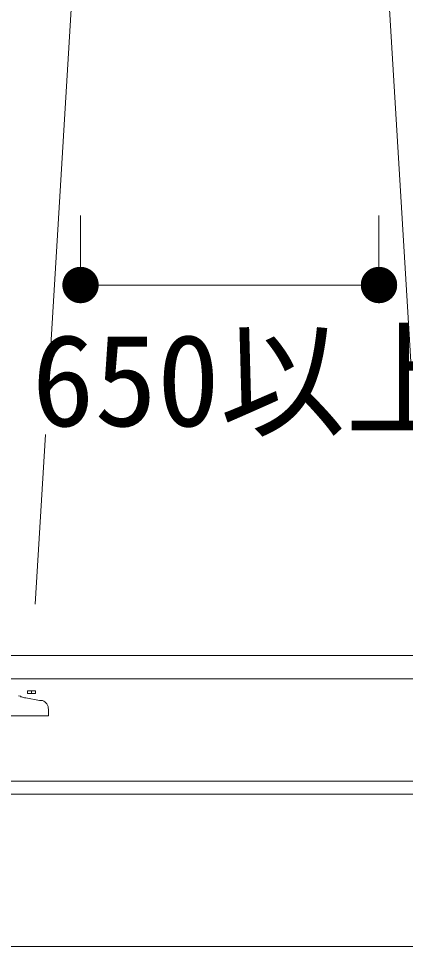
# Model space of a CAD drawing. Units: millimetres at full size, sheet at 1:100; details may follow other scales. Extents: x 485 to 27866, y 12891 to 31558.
# Drawn here: x 4833 to 5630, y 17161 to 19074 of the extents above; entities that cross this region are included whole.
import ezdxf
from ezdxf.enums import TextEntityAlignment as Align

# ---------------------------------------------------------------- set-up
doc = ezdxf.new("R2010")
doc.units = ezdxf.units.MM
doc.header["$LTSCALE"] = 100
doc.linetypes.add('CHAIN_DOUBLE_DASH', pattern=[23.5, 12, -1.5, 3.5, -1.5, 3.5, -1.5])
for name, color, linetype, lineweight in [('0_2', 7, 'Continuous', 13), ('寸法', 1, 'Continuous', 13), ('本体', 7, 'Continuous', 13)]:
    doc.layers.add(name, color=color, linetype=linetype, lineweight=lineweight)
doc.styles.add('ＭＳ ゴシック', font='')
doc.styles.get('ＭＳ ゴシック').set_extended_font_data('MS Gothic')

# ---------------------------------------------------------------- blocks, each defined once
blk = doc.blocks.new('filled_dot')
at = {"color": 0, "linetype": 'Continuous', "lineweight": -2, "const_width": 1.25}
blk.add_lwpolyline([(-0.625, 0, 1), (0.625, 0, 1)], format="xyb", close=True, dxfattribs=at)

msp = doc.modelspace()

# ---------------------------------------------------------------- linework, layer by layer
at = {"layer": '0_2', "linetype": 'CHAIN_DOUBLE_DASH'}
for p, q in [((4969.2, 19563.9), (4859.1, 17732.7)), ((5569.2, 19563.9), (5679.3, 17732.7))]:
    msp.add_line(p, q, dxfattribs=at)
at = {"layer": '0_2'}
for p, q in [((4836.3, 17676.9), (4832.6, 17677.6)), ((4850.7, 17688.2), (4850.9, 17688.3)), ((4850.7, 17682.5), (4850.7, 17688.2)), ((4850.7, 17682.5), (4850.9, 17682.3)), ((4850.9, 17688.3), (4867.4, 17688.3)), ((4850.9, 17682.3), (4867.4, 17682.3)), ((4859.2, 17683.3), (4859.2, 17687.4)), ((4867.7, 17688.2), (4867.4, 17688.3)), ((4867.7, 17682.5), (4867.4, 17682.3)), ((4867.7, 17682.5), (4867.7, 17688.2)), ((4875.7, 17668.4), (4847.3, 17673.4)), ((4877.6, 17668.4), (4875.5, 17668.4)), ((4879.1, 17668.4), (4877.6, 17668.4)), ((4881.8, 17668.4), (4879.1, 17668.4)), ((4874.2, 17636.4), (4464.2, 17636.4)), ((4894.2, 17636.4), (4874.2, 17636.4)), ((4894.2, 17649.9), (4894.2, 17649.1)), ((4894.2, 17649.1), (4894.2, 17636.4))]:
    msp.add_line(p, q, dxfattribs=at)
for centre, radius, start, end in [((4836.2, 17675.9), 1, 1.7253, 79.9871), ((4842.9, 17698.3), 23.1, 254.2479, 259.0995), ((4944, 18075.4), 413.4, 255.213, 256.4758), ((4854.9, 17675.9), 12.3, 69.7444, 110.2555), ((4854.9, 17694.8), 12.3, 249.7444, 290.2559), ((4863.4, 17675.9), 12.3, 69.7444, 110.2555), ((4863.4, 17694.8), 12.3, 249.744, 290.2555), ((4874.2, 17649.9), 20, 0, 67.6786)]:
    msp.add_arc(centre, radius, start, end, dxfattribs=at)
at = {"layer": '寸法'}
for p, q in [((4960.4, 18668.1), (4960.4, 18524.7)), ((5575.9, 18668.1), (5575.9, 18524.7)), ((4960.4, 18524.7), (5575.9, 18524.7))]:
    msp.add_line(p, q, dxfattribs=at)
at = {"layer": '本体'}
for p, q in [((4518.5, 17761.2), (6019.9, 17761.2)), ((4518.5, 17712.6), (6019.9, 17712.6)), ((2819.5, 17502.2), (7719.6, 17502.2)), ((2819.5, 17475), (7719.6, 17475)), ((2599.2, 17161.2), (8597.8, 17161.2))]:
    msp.add_line(p, q, dxfattribs=at)

# ---------------------------------------------------------------- block references
at = {"layer": '寸法', "xscale": 30, "yscale": 30}
msp.add_blockref('filled_dot', (4960.4, 18524.7), dxfattribs=at)
at = {"layer": '寸法', "xscale": 30, "yscale": 30, "rotation": 180}
msp.add_blockref('filled_dot', (5575.9, 18524.7), dxfattribs=at)

# ---------------------------------------------------------------- texts
at = {"layer": '寸法', "style": 'ＭＳ ゴシック'}
msp.add_text('650以上', height=189.9, dxfattribs=at).set_placement((5312.7, 18328.6), align=Align.MIDDLE_CENTER)

doc.saveas('drawing.dxf')
